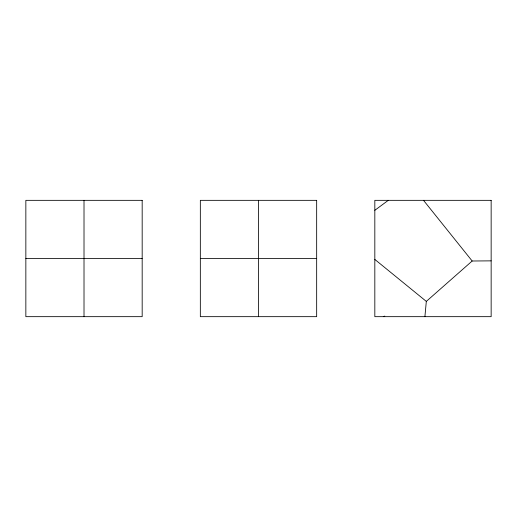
<?xml version="1.0" encoding="UTF-8"?>
<svg xmlns="http://www.w3.org/2000/svg" width="517" height="517" viewBox="0 0 517 517"><rect width="100%" height="100%" fill="white"/><g stroke="black" fill="none" stroke-linecap="round" stroke-linejoin="round"><path stroke-width="0.78" d="M424.903 316.663L426.318 301.398L472.17 261.007L491.15 260.859M374.825 210.303L388.286 200.338M383.304 316.663L384.81 316.107M25.85 258.5L142.175 258.5M200.338 258.5L316.663 258.5M374.825 259.431L426.318 301.398M423.513 200.338L472.17 261.007M258.5 200.338L258.5 316.663M84.013 200.338L84.013 316.663M142.175 200.338L25.85 200.338L25.85 316.663L142.175 316.663L142.175 200.338M316.663 200.338L200.338 200.338L200.338 316.663L316.663 316.663L316.663 200.338M491.15 200.338L374.825 200.338L374.825 316.663L491.15 316.663L491.15 200.338"/></g></svg>
